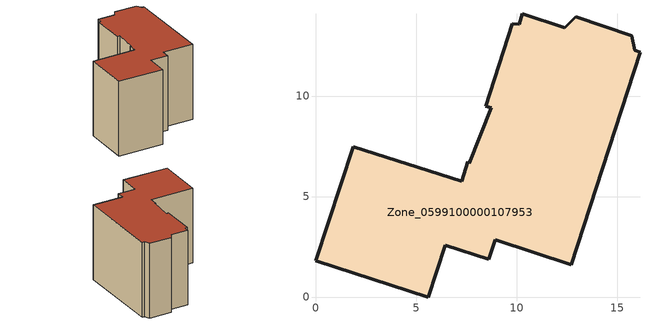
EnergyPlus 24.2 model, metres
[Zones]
Zone_0599100000107953
 floor ground (C_G): 9.78,13.59 10.12,13.58 10.29,14.09 12.4,13.39 12.95,13.94 15.73,13.01 15.88,12.28 16.14,12.19 12.72,1.62 8.93,2.85 8.62,1.89 6.46,2.59 5.62,0 0,1.82 1.89,7.47 7.27,5.77 7.58,6.73 7.65,6.67 8.75,9.41 8.47,9.5 z0
 wall outside (C_F): 1.89,7.47 0,1.82 5.62,0 6.46,2.59 8.62,1.89 8.93,2.85 12.72,1.62 16.14,12.19 15.88,12.28 15.73,13.01 12.95,13.94 12.4,13.39 10.29,14.09 10.12,13.58 9.78,13.59 8.47,9.5 8.75,9.41 7.65,6.67 7.58,6.73 7.27,5.77 1.89,7.47 z0:9.74
 roof outside (C_R): 10.12,13.58 9.78,13.59 8.47,9.5 8.75,9.41 7.65,6.67 7.58,6.73 7.27,5.77 1.89,7.47 0,1.82 5.62,0 6.46,2.59 8.62,1.89 8.93,2.85 12.72,1.62 16.14,12.19 15.88,12.28 15.73,13.01 12.95,13.94 12.4,13.39 10.29,14.09 z9.74
[BUILDING]
Pand.0599100000107953: North Axis=0; Terrain=City; Loads Convergence Tolerance Value=0.04; Temperature Convergence Tolerance Value=0.4; Solar Distribution=FullExterior; Maximum Number of Warmup Days=25; Minimum Number of Warmup Days=1
[Site:Location]
Rotterdam.The.Hague.AP_ZH_NLD Design_Conditions: Latitude=51.96; Longitude=4.45; Time Zone=1; Elevation=-4.5
[SITE:GROUNDTEMPERATURE:BUILDINGSURFACE]
18, 18, 18, 18, 18, 18, 18, 18, 18, 18, 18, 18
[MATERIAL] Thermal Absorptance=0.9; Solar Absorptance=0.7; Visible Absorptance=0.7
Name | Roughness | Thickness | Conductivity | Density | Specific Heat
G.TC.1946 | MediumSmooth | 0.15 | 1 | 540 | 1210
F.TC.1946 | Rough | 0.3 | 0.857143 | 1920 | 840
R.TC.1946 | MediumRough | 0.2 | 0.909091 | 1500 | 1000
[CONSTRUCTION]
C_G: G.TC.1946
C_F: F.TC.1946
C_R: R.TC.1946
[ZONE]
Zone_0599100000107953: Type=1; Multiplier=1; Ceiling Height=Autocalculate; Volume=Autocalculate; Floor Area=autocalculate; Part of Total Floor Area=Yes
[ZONEINFILTRATION:DESIGNFLOWRATE]
Infil_Zone_0599100000107953: Zone or ZoneList or Space or SpaceList=Zone_0599100000107953; Schedule=AlwaysOn; Design Flow Rate Calculation Method=Flow/Area; Flow Rate per Floor Area=0.003; Constant Term Coefficient=1; Temperature Term Coefficient=0; Velocity Term Coefficient=0; Velocity Squared Term Coefficient=0
[HVACTEMPLATE:ZONE:IDEALLOADSAIRSYSTEM]
Zone_0599100000107953: Maximum Heating Supply Air Temperature=50; Minimum Cooling Supply Air Temperature=13; Maximum Heating Supply Air Humidity Ratio=0.0156; Minimum Cooling Supply Air Humidity Ratio=0.0077; Heating Limit=NoLimit; Cooling Limit=NoLimit; Dehumidification Control Type=ConstantSensibleHeatRatio; Cooling Sensible Heat Ratio=0.7; Dehumidification Setpoint=60; Humidification Control Type=None; Humidification Setpoint=30; Outdoor Air Method=None; Outdoor Air Flow Rate per Person=0.00944; Outdoor Air Flow Rate per Zone Floor Area=0; Outdoor Air Flow Rate per Zone=0; Demand Controlled Ventilation Type=None; Outdoor Air Economizer Type=NoEconomizer; Heat Recovery Type=None; Sensible Heat Recovery Effectiveness=0.7; Latent Heat Recovery Effectiveness=0.65
[ZONECONTROL:THERMOSTAT]
ThermostatControl_Zone_0599100000107953: Zone or ZoneList=Zone_0599100000107953; Control Type Schedule=DualSetpointControlType; Control 1=Thermostat_Zone_0599100000107953; Temperature Difference Between Cutout And Setpoint=0
[THERMOSTATSETPOINT:DUALSETPOINT]
Thermostat_Zone_0599100000107953: Heating Setpoint Temperature Schedule=HeatingSetpoint_Zone_0599100000107953; Cooling Setpoint Temperature Schedule=CoolingSetpoint_Zone_0599100000107953
[SCHEDULE:COMPACT]
HeatingSetpoint_Zone_0599100000107953: Through: 12/31, For: AllDays, Until: 24:00, 21
CoolingSetpoint_Zone_0599100000107953: Through: 12/31, For: AllDays, Until: 24:00, 24
DualSetpointControlType: Through: 12/31, For: AllDays, Until: 24:00, 4
AlwaysOn: Through: 12/31, For: AllDays, Until: 24:00, 1
